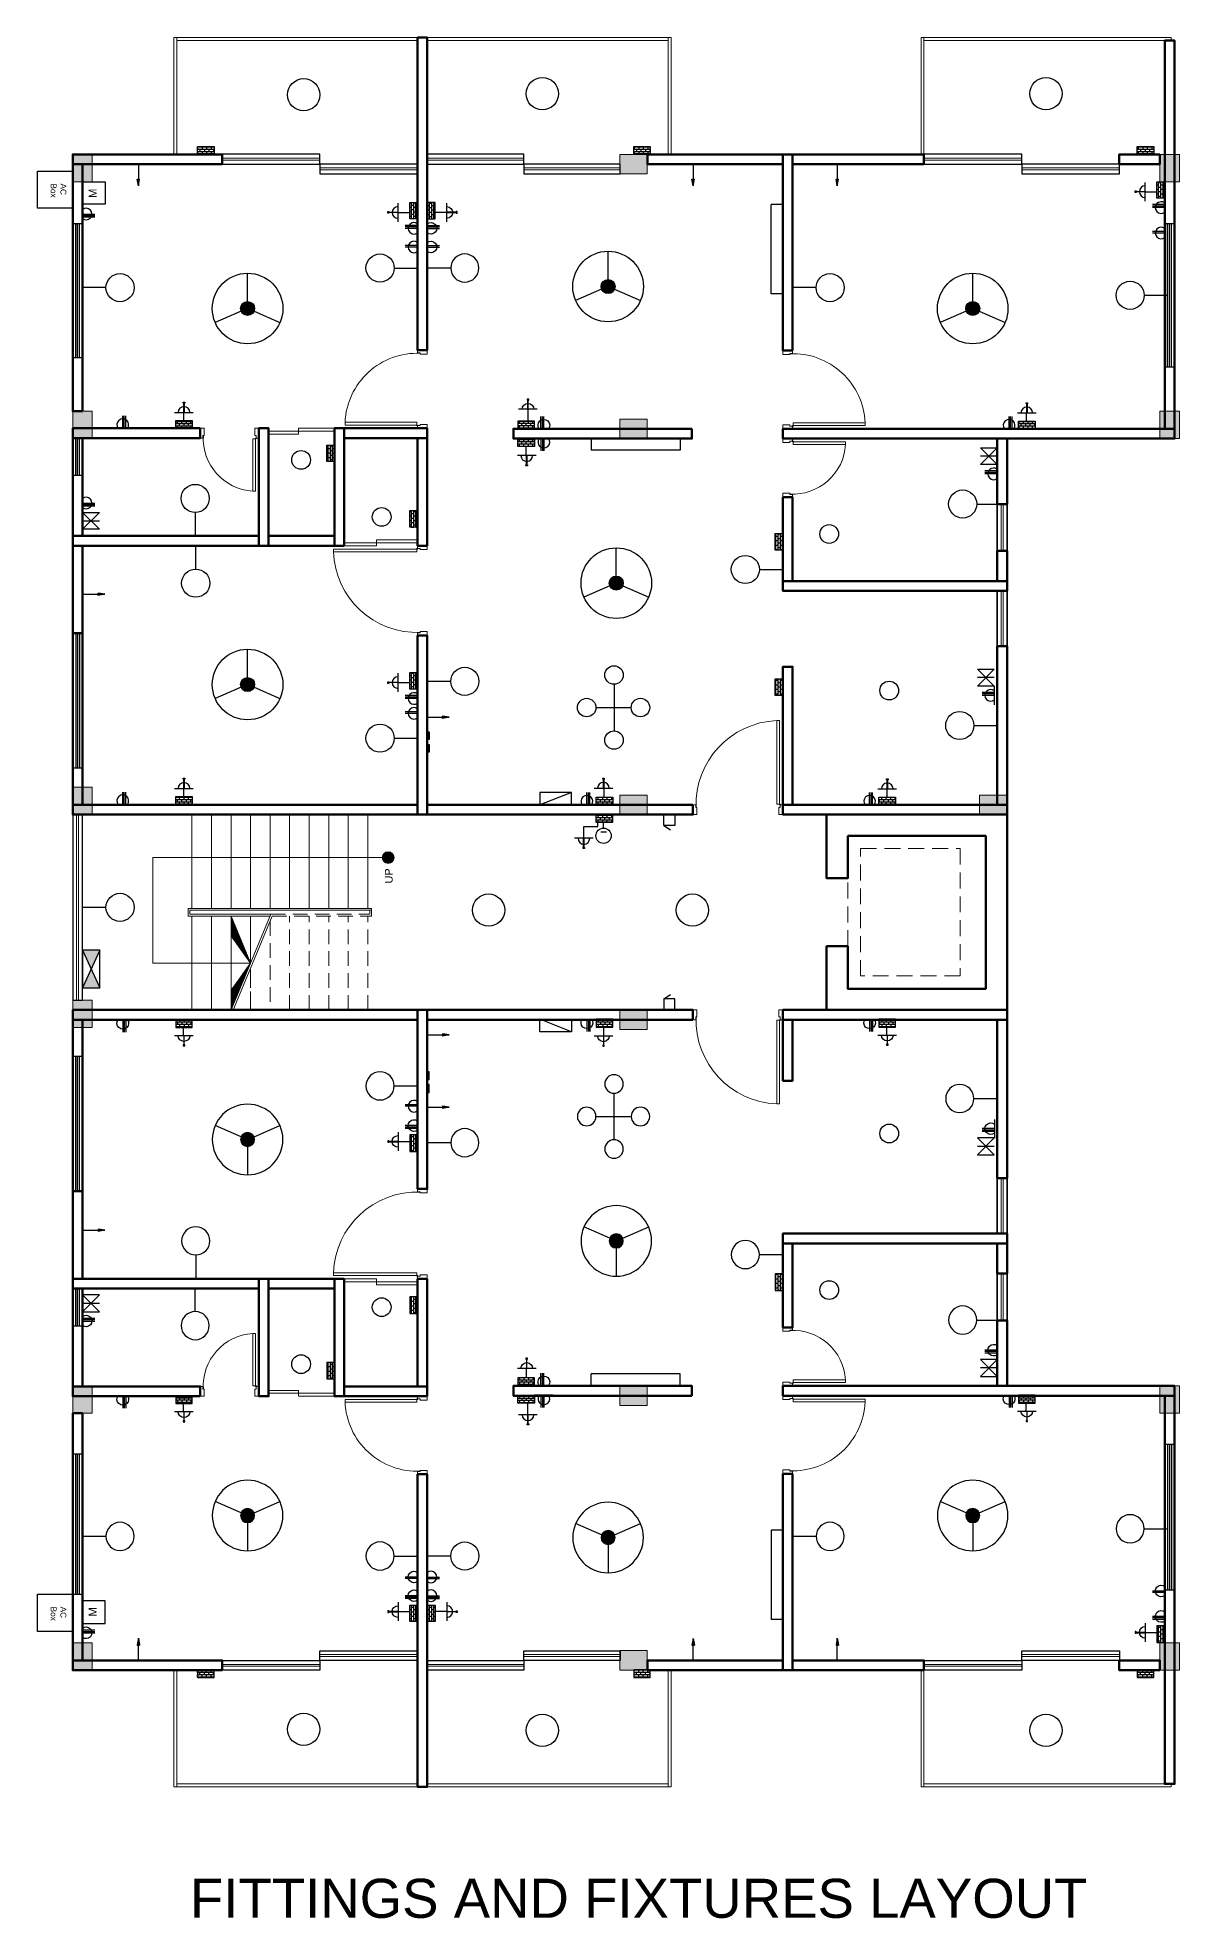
# Model space of a CAD drawing. Header units: feet. Extents: x -557 to 5700, y -423 to 603.
# Drawn here: x 168 to 753, y -417 to 546 of the extents above; entities that cross this region are included whole.
import ezdxf

# ---------------------------------------------------------------- set-up
doc = ezdxf.new("R2010")
doc.units = ezdxf.units.FT
doc.header["$LTSCALE"] = 30
doc.header["$MEASUREMENT"] = 0
doc.linetypes.add('HIDDEN', pattern=[0.375, 0.25, -0.125])
for name, color, linetype, lineweight in [('3 bed', 7, 'Continuous', 0), ('Door', 36, 'Continuous', 18), ('FINAL STRUCTURE', 250, 'Continuous', 0), ('h', 250, 'HIDDEN', 5), ('NF_16.02.2022', 7, 'Continuous', 0), ('wall', 250, 'Continuous', 100), ('window', 250, 'Continuous', 0)]:
    doc.layers.add(name, color=color, linetype=linetype, lineweight=lineweight)
doc.layers.add('FINAL SHEET', color=7, linetype='Continuous')
doc.layers.add('FUR', color=251, linetype='Continuous')
doc.styles.get("Standard").update_dxf_attribs({"font": 'arial.ttf'})

# ---------------------------------------------------------------- blocks, each defined once
blk = doc.blocks.new('box')
for p, q in [((975.07, 300.5), (975.07, 312.49)), ((975.25, 312.49), (987.77, 312.49)), ((987.77, 312.49), (987.77, 300.5)), ((987.77, 300.5), (975.07, 300.5))]:
    blk.add_line(p, q)
at = {"insert": (979.33, 310.29), "char_height": 2, "attachment_point": 1}
blk.add_mtext_dynamic_manual_height_columns('AC \\PBox', width=54.9108, gutter_width=10, heights=[0], dxfattribs=at)
blk = doc.blocks.new('*U60')
blk.add_lwpolyline([(12498666, -555594), (12499374, -555594), (12499374, -555719), (12498666, -555719)], close=True)
at = {"lineweight": 30}
blk.add_lwpolyline([(12498666, -555594), (12498666, -555719), (12499374, -555719), (12499374, -555594)], close=True, dxfattribs=at)
at = {"layer": 'window'}
blk.add_lwpolyline([(12498666, -555644), (12498666, -555669), (12499374, -555669), (12499374, -555644)], close=True, dxfattribs=at)
blk = doc.blocks.new('*U61')
blk.add_lwpolyline([(12498003, -555594), (12498603, -555594), (12498603, -555719), (12498003, -555719)], close=True)
at = {"lineweight": 30}
blk.add_lwpolyline([(12498003, -555594), (12498003, -555719), (12498603, -555719), (12498603, -555594)], close=True, dxfattribs=at)
at = {"layer": 'window'}
blk.add_lwpolyline([(12498003, -555644), (12498003, -555669), (12498603, -555669), (12498603, -555644)], close=True, dxfattribs=at)
blk = doc.blocks.new('*U55')
for points in [[(-750, -56.5), (-744, -56.5), (-744, -62.5), (-715, -62.5), (-715, -27.5), (-700, -27.5), (-700, 62.5), (-744, 62.5), (-744, 56.5), (-750, 56.5), (-750, 62.5), (-750, -62.5)], [(0, -56.5), (-6, -56.5), (-6, -62.5), (-35, -62.5), (-35, -27.5), (-50, -27.5), (-50, 62.5), (-6, 62.5), (-6, 56.5), (0, 56.5), (0, 62.5), (0, -62.5)], [(-707.5, -740), (-707.5, -70), (-672.5, -70), (-672.5, -740)]]:
    blk.add_lwpolyline(points, close=True)
blk.add_lwpolyline([(-707.5, -70), (-712.5, -67.5), (-715, -62.5)])
blk.add_circle((-712.5, -67.5), 5)
blk.add_arc((-712.5, -67.5), 673.7, 273.40392, 3.40392)
blk = doc.blocks.new('*U58')
blk.add_lwpolyline([(12498290, -555594), (12499540, -555594), (12499540, -555719), (12498290, -555719)], close=True)
at = {"lineweight": 30}
blk.add_lwpolyline([(12498290, -555594), (12498290, -555719), (12499540, -555719), (12499540, -555594)], close=True, dxfattribs=at)
at = {"layer": 'window'}
blk.add_lwpolyline([(12498290, -555644), (12498290, -555669), (12499540, -555669), (12499540, -555644)], close=True, dxfattribs=at)
blk = doc.blocks.new('*U53')
for points in [[(-1000, -56.5), (-994, -56.5), (-994, -62.5), (-965, -62.5), (-965, -27.5), (-950, -27.5), (-950, 62.5), (-994, 62.5), (-994, 56.5), (-1000, 56.5), (-1000, 62.5), (-1000, -62.5)], [(0, -56.5), (-6, -56.5), (-6, -62.5), (-35, -62.5), (-35, -27.5), (-50, -27.5), (-50, 62.5), (-6, 62.5), (-6, 56.5), (0, 56.5), (0, 62.5), (0, -62.5)], [(-42.5, -990), (-42.5, -70), (-77.5, -70), (-77.5, -990)]]:
    blk.add_lwpolyline(points, close=True)
blk.add_lwpolyline([(-42.5, -70), (-37.5, -67.5), (-35, -62.5)])
blk.add_circle((-37.5, -67.5), 5)
blk.add_arc((-37.5, -67.5), 923.4, 177.51719, 267.51719)
blk = doc.blocks.new('*U49')
for points in [[(-42.5, 990), (-42.5, 70), (-77.5, 70), (-77.5, 990)], [(-1000, 56.5), (-994, 56.5), (-994, 62.5), (-965, 62.5), (-965, 27.5), (-950, 27.5), (-950, -62.5), (-994, -62.5), (-994, -56.5), (-1000, -56.5), (-1000, -62.5), (-1000, 62.5)], [(0, 56.5), (-6, 56.5), (-6, 62.5), (-35, 62.5), (-35, 27.5), (-50, 27.5), (-50, -62.5), (-6, -62.5), (-6, -56.5), (0, -56.5), (0, -62.5), (0, 62.5)]]:
    blk.add_lwpolyline(points, close=True)
blk.add_lwpolyline([(-42.5, 70), (-37.5, 67.5), (-35, 62.5)])
blk.add_circle((-37.5, 67.5), 5)
blk.add_arc((-37.5, 67.5), 923.4, 92.48281, 182.48281)
blk = doc.blocks.new('*U54')
for points in [[(-1107.5, 1140), (-1107.5, 70), (-1072.5, 70), (-1072.5, 1140)], [(-1150, 56.5), (-1144, 56.5), (-1144, 62.5), (-1115, 62.5), (-1115, 27.5), (-1100, 27.5), (-1100, -62.5), (-1144, -62.5), (-1144, -56.5), (-1150, -56.5), (-1150, -62.5), (-1150, 62.5)], [(0, 56.5), (-6, 56.5), (-6, 62.5), (-35, 62.5), (-35, 27.5), (-50, 27.5), (-50, -62.5), (-6, -62.5), (-6, -56.5), (0, -56.5), (0, -62.5), (0, 62.5)]]:
    blk.add_lwpolyline(points, close=True)
blk.add_lwpolyline([(-1107.5, 70), (-1112.5, 67.5), (-1115, 62.5)])
blk.add_circle((-1112.5, 67.5), 5)
blk.add_arc((-1112.5, 67.5), 1073.2, 357.86408, 87.86408)
blk = doc.blocks.new('*U59')
blk.add_lwpolyline([(12498307, -555594), (12499540, -555594), (12499540, -555719), (12498307, -555719)], close=True)
at = {"lineweight": 30}
blk.add_lwpolyline([(12498307, -555594), (12498307, -555719), (12499540, -555719), (12499540, -555594)], close=True, dxfattribs=at)
at = {"layer": 'window'}
blk.add_lwpolyline([(12498307, -555644), (12498307, -555669), (12499540, -555669), (12499540, -555644)], close=True, dxfattribs=at)
blk = doc.blocks.new('*X42')
at = {"color": 0}
for p, q in [((734.8, 161.93), (736.61, 163.73)), ((735.42, 162.37), (736.91, 163.86)), ((736.04, 162.81), (737.21, 163.99)), ((736.65, 163.25), (737.52, 164.11)), ((737.27, 163.69), (737.82, 164.24)), ((737.89, 164.14), (738.12, 164.37)), ((714.43, 154.46), (714.49, 154.52)), ((714.6, 154.46), (714.79, 154.64)), ((714.78, 154.46), (715.09, 154.77)), ((714.96, 154.46), (715.39, 154.9)), ((715.13, 154.46), (715.7, 155.02)), ((715.31, 154.46), (716, 155.15)), ((715.49, 154.46), (716.3, 155.27)), ((715.66, 154.46), (716.61, 155.4)), ((715.84, 154.46), (716.91, 155.53)), ((716.02, 154.46), (717.21, 155.65)), ((716.19, 154.46), (717.52, 155.78)), ((716.37, 154.46), (717.82, 155.91)), ((716.55, 154.46), (718.12, 156.03)), ((716.72, 154.46), (718.42, 156.16)), ((716.9, 154.46), (718.73, 156.28)), ((717.08, 154.46), (719.03, 156.41)), ((717.25, 154.46), (719.33, 156.54)), ((717.43, 154.46), (719.64, 156.66)), ((717.61, 154.46), (719.94, 156.79)), ((717.79, 154.46), (720.24, 156.92)), ((717.96, 154.46), (720.55, 157.04)), ((718.14, 154.46), (720.85, 157.17)), ((718.32, 154.46), (721.15, 157.29)), ((718.49, 154.46), (721.46, 157.42)), ((718.67, 154.46), (721.76, 157.55)), ((718.85, 154.46), (722.06, 157.67)), ((719.02, 154.46), (722.36, 157.8)), ((719.2, 154.46), (722.67, 157.93)), ((719.38, 154.46), (722.97, 158.05)), ((719.55, 154.46), (723.27, 158.18)), ((719.73, 154.46), (723.58, 158.3)), ((719.91, 154.46), (723.88, 158.43)), ((720.08, 154.46), (724.18, 158.56)), ((720.26, 154.46), (724.49, 158.68)), ((720.44, 154.46), (724.79, 158.81)), ((720.61, 154.46), (725.09, 158.94)), ((720.79, 154.46), (725.39, 159.06)), ((720.97, 154.46), (725.7, 159.19)), ((721.14, 154.46), (726, 159.31)), ((721.32, 154.46), (726.3, 159.44)), ((721.5, 154.46), (726.61, 159.57)), ((721.67, 154.46), (726.91, 159.69)), ((721.85, 154.46), (727.21, 159.82)), ((722.03, 154.46), (727.52, 159.95)), ((722.2, 154.46), (727.82, 160.07)), ((722.38, 154.46), (728.12, 160.2)), ((722.56, 154.46), (728.43, 160.33)), ((722.73, 154.46), (728.73, 160.45)), ((722.91, 154.46), (729.03, 160.58)), ((723.09, 154.46), (729.33, 160.7)), ((723.27, 154.46), (729.64, 160.83)), ((723.44, 154.46), (729.94, 160.96)), ((723.62, 154.46), (730.24, 161.08)), ((723.8, 154.46), (730.55, 161.21)), ((723.97, 154.46), (730.85, 161.34)), ((724.15, 154.46), (731.15, 161.46)), ((724.33, 154.46), (731.46, 161.59)), ((724.9, 154.85), (731.76, 161.71)), ((725.52, 155.3), (732.06, 161.84)), ((726.14, 155.74), (732.36, 161.97)), ((726.76, 156.18), (732.67, 162.09)), ((727.37, 156.62), (732.97, 162.22)), ((727.99, 157.06), (733.27, 162.35)), ((728.61, 157.51), (733.58, 162.47)), ((729.23, 157.95), (733.88, 162.6)), ((729.85, 158.39), (734.18, 162.72)), ((730.47, 158.83), (734.49, 162.85)), ((731.09, 159.27), (734.79, 162.98)), ((731.71, 159.72), (735.09, 163.1)), ((732.32, 160.16), (735.4, 163.23)), ((732.94, 160.6), (735.7, 163.36)), ((733.56, 161.04), (736, 163.48)), ((734.18, 161.48), (736.3, 163.61))]:
    blk.add_line(p, q, dxfattribs=at)
blk = doc.blocks.new('STAIR')
at = {"layer": 'NF_16.02.2022'}
for p, q in [((0, 0), (48, 0)), ((49, 2), (49, -91)), ((0, -10), (48, -10)), ((0, -20), (48, -20)), ((0, -30), (48, -30)), ((0, -40), (48, -40)), ((0, -50), (48, -50)), ((51, -91), (51, -49.58)), ((100, -70), (51, -49.58)), ((100.38, -69.08), (52, -48.92)), ((0, -60), (48, -60)), ((0, -60), (48, -60)), ((76, -60), (52, -60)), ((76, -60), (52, -60)), ((52, -70), (76, -60)), ((76, -60), (62, -70)), ((76, -60), (90, -70)), ((0, -70), (48, -70)), ((0, -70), (48, -70)), ((52, -70), (98, -70)), ((100, -70), (52, -70)), ((0, -80), (48, -80)), ((0, -80), (48, -80)), ((100, -80), (52, -80)), ((0, -90), (48, -90)), ((49, -91), (51, -91)), ((100, -90), (52, -90))]:
    blk.add_line(p, q, dxfattribs=at)
at = {"layer": 'NF_16.02.2022', "linetype": 'HIDDEN'}
for p, q in [((51, 1), (49, 1)), ((51, -49.58), (51, 1)), ((100, 0), (52, 0)), ((100, -10), (52, -10)), ((100, -20), (52, -20)), ((100, -30), (52, -30)), ((100, -40), (52, -40)), ((54.6, -50), (100, -50)), ((100, -60), (78.6, -60)), ((98, -60), (78.6, -60))]:
    blk.add_line(p, q, dxfattribs=at)
at = {"layer": 'NF_16.02.2022'}
for points in [[(76, -60), (76, -110), (22, -110), (22, 10.45)], [(49, 2), (48, 2), (48, -92), (52, -92)], [(52, -92), (52, -50)]]:
    blk.add_lwpolyline(points, dxfattribs=at)
at = {"layer": 'NF_16.02.2022', "linetype": 'HIDDEN'}
blk.add_lwpolyline([(52, -48.92), (52, 2), (49, 2)], dxfattribs=at)
at = {"layer": 'NF_16.02.2022'}
blk.add_blockref('*X42', (-662.34, -224.46), dxfattribs=at)
at = {"layer": 'NF_16.02.2022', "xscale": -1}
blk.add_blockref('*X42', (814.34, -224.46), dxfattribs=at)
blk = doc.blocks.new('*U56')
blk.add_lwpolyline([(12498103, -555594), (12500478, -555594), (12500478, -555719), (12498103, -555719)], close=True)
at = {"lineweight": 30}
blk.add_lwpolyline([(12498103, -555594), (12498103, -555719), (12500478, -555719), (12500478, -555594)], close=True, dxfattribs=at)
at = {"layer": 'window'}
blk.add_lwpolyline([(12498103, -555644), (12498103, -555669), (12500478, -555669), (12500478, -555644)], close=True, dxfattribs=at)
blk = doc.blocks.new('FINAL STRUCTURE')
at = {"layer": 'FINAL STRUCTURE'}
blk.add_hatch(color=256, dxfattribs=at).paths.add_polyline_path([(16171863, 1282315), (16171863, 1281965), (16172113, 1281965), (16172113, 1282315)])
blk.add_lwpolyline([(16171863, 1282315), (16171863, 1281965), (16172113, 1281965), (16172113, 1282315)], close=True, dxfattribs=at)
blk = doc.blocks.new('lift-8p')
at = {"layer": 'h'}
blk.add_line((75, 16), (75, -16), dxfattribs=at)
blk.add_lwpolyline([(69, 30), (69, -30), (22, -30), (22, 30)], close=True, dxfattribs=at)
at = {"layer": 'wall', "lineweight": 50}
blk.add_lwpolyline([(75, -36), (10, -36), (10, 36), (75, 36), (75, 16), (85, 16), (85, 46), (0, 46), (0, -46), (85, -46), (85, -16), (75, -16)], close=True, dxfattribs=at)
blk = doc.blocks.new('erff')
at = {"layer": 'wall', "xscale": 25.35278301872314, "yscale": 25.35278301872314, "zscale": 25.35278301872314, "rotation": 90}
blk.add_blockref('lift-8p', (15643917, 1480724), dxfattribs=at)
blk = doc.blocks.new('fgrn')
blk.add_line((999.94, 781.66), (989.94, 781.66))
blk.add_circle((1005.94, 781.66), 6)
blk = doc.blocks.new('rgfnh')
blk.add_line((1024.12, 801.53), (1034.12, 801.53))
blk.add_circle((1018.12, 801.53), 6)
blk = doc.blocks.new('DG')
h = blk.add_hatch()
h.set_pattern_fill('AR-B816', color=256, scale=0.1)
h.paths.add_polyline_path([(1083.96, 779.32), (1078.08, 779.32), (1078.08, 776.55), (1083.96, 776.55)])
blk.add_lwpolyline([(1083.96, 776.55), (1078.08, 776.55), (1078.08, 779.32), (1083.96, 779.32)], close=True)
blk = doc.blocks.new('rf h')
for p, q in [((943, 753.3), (943, 775.7)), ((937.8, 745.5), (917.2, 736.6)), ((948.1, 745.5), (968.7, 736.6))]:
    blk.add_line(p, q)
for radius in [28, 5.58]:
    blk.add_circle((943, 747.7), radius)
blk = doc.blocks.new('FMY')
at = {"true_color": 0x000000}
h = blk.add_hatch(color=18, dxfattribs=at)
h.dxf.hatch_style = 1
h.paths.add_polyline_path([(951.63, 761.72, 1), (944.48, 761.72, 1)])
at = {"xscale": 0.6400000000000001, "yscale": 0.6400000000000001, "zscale": 0.6400000000000001}
blk.add_blockref('rf h', (344.57, 283.2), dxfattribs=at)
blk = doc.blocks.new('FUK')
blk.add_lwpolyline([(1083.96, 783.55), (1090.96, 783.55), (1090.96, 776.55), (1083.96, 776.55)], close=True)
at = {"color": 1, "insert": (1085.93, 781.62), "char_height": 2.48, "attachment_point": 1}
blk.add_mtext_dynamic_manual_height_columns('M', width=66.1939, gutter_width=12.38, heights=[0], dxfattribs=at)
blk = doc.blocks.new('FJMU')
for p, q in [((1035.05, 794.69), (1035.05, 798.9)), ((1035.55, 794.69), (1035.55, 798.9)), ((1036.05, 794.69), (1036.05, 798.9)), ((1031.87, 794.69), (1038.24, 794.69))]:
    blk.add_line(p, q)
blk.add_arc((1035.05, 795.91), 1.99, 322.01631, 217.98369)
blk = doc.blocks.new('fyj')
h = blk.add_hatch(color=256)
h.dxf.hatch_style = 1
h.paths.add_polyline_path([(1061.53, 794.77), (1060.86, 794.77), (1060.86, 794.35), (1061.53, 794.35)])
for p, q in [((1060.86, 794.77), (1061.53, 794.77)), ((1060.86, 794.35), (1060.86, 794.77)), ((1061.53, 794.35), (1060.86, 794.35)), ((1061.17, 790.43), (1061.17, 794.35)), ((1061.31, 794.35), (1061.31, 790.43)), ((1061.53, 794.77), (1061.53, 794.35)), ((1057.19, 790.43), (1065.15, 790.43))]:
    blk.add_line(p, q)
blk.add_arc((1061.17, 790.43), 2.49, 0, 180)
blk = doc.blocks.new('TYNMTYM')
h = blk.add_hatch(color=256)
h.dxf.hatch_style = 1
h.paths.add_polyline_path([(1092.8, 787.2), (1092.8, 786.4), (1097, 786.4)])
h.paths.add_polyline_path([(1097, 786.4), (1092.8, 786.4), (1092.8, 785.7)])
for p, q in [((1083.3, 786.4), (1097, 786.4)), ((1097, 786.4), (1092.8, 787.2)), ((1092.8, 785.7), (1092.8, 787.2)), ((1097, 786.4), (1092.8, 785.7))]:
    blk.add_line(p, q)
blk = doc.blocks.new('efdb')
blk.add_line((1057.7, 765.2), (1066.7, 765.2))
for points in [[(1057.7, 769.7), (1066.7, 769.7), (1057.7, 760.7)], [(1057.7, 769.7), (1066.7, 760.7), (1057.7, 760.7)]]:
    blk.add_lwpolyline(points)
blk = doc.blocks.new('DG B')
for p, q in [((-1119.3, 403.45), (-1119.3, 407.66)), ((-1118.8, 403.45), (-1118.8, 407.66)), ((-1122.48, 403.45), (-1116.11, 403.45))]:
    blk.add_line(p, q)
blk.add_arc((-1119.3, 404.68), 1.99, 322.01631, 217.98369)
blk = doc.blocks.new('EFB')
for p, q in [((1020.595, 748.841), (1020.595, 746.416)), ((1019.653, 747.628), (1021.491, 747.628))]:
    blk.add_line(p, q)
for centre in [(1020.595, 749.322), (1019.172, 747.628), (1021.972, 747.628), (1020.595, 745.935)]:
    blk.add_circle(centre, 0.481)
blk = doc.blocks.new('RTB')
h = blk.add_hatch(color=1)
h.dxf.hatch_style = 1
h.paths.add_polyline_path([(1080.28, 779.6), (1080.89, 779.6), (1080.89, 782.37), (1080.28, 782.37)])
blk.add_lwpolyline([(1080.28, 782.37), (1080.89, 782.37), (1080.89, 779.6), (1080.28, 779.6)], close=True)
blk = doc.blocks.new('FG N')
at = {"true_color": 0x6e28b8}
h = blk.add_hatch(color=192, dxfattribs=at)
h.dxf.hatch_style = 1
h.paths.add_polyline_path([(1079.59, 782.34), (1078.98, 782.34), (1078.98, 779.56), (1079.59, 779.56)])
blk.add_lwpolyline([(1078.98, 782.34), (1079.59, 782.34), (1079.59, 779.56), (1078.98, 779.56)], close=True)
blk = doc.blocks.new('rgdv')
for p, q in [((1062.13, 805.78), (1100.13, 805.78)), ((1062.13, 800.78), (1062.13, 805.78)), ((1100.13, 800.78), (1100.13, 805.78)), ((1057.13, 800.78), (1105.13, 800.78))]:
    blk.add_line(p, q)
blk = doc.blocks.new('eb')
blk.add_line((1033.2, 780.6), (1037.6, 783.4))
blk.add_lwpolyline([(1033.2, 773.6), (1040.2, 773.6), (1040.2, 780.6), (1033.2, 780.6)], close=True)
blk = doc.blocks.new('YDTR7IK')
blk.add_line((1054.5, 748.6), (1058.1, 748.6))
blk.add_circle((1056.3, 750.8), 4.8)
blk = doc.blocks.new('RYFMH')
blk.add_line((1066.52, 785.83), (1077.75, 790.26))
blk.add_lwpolyline([(1077.75, 790.26), (1066.52, 790.26), (1066.52, 785.83), (1077.75, 785.83)], close=True)
blk = doc.blocks.new('EGBDTG')
h = blk.add_hatch(color=256)
h.dxf.hatch_style = 1
h.paths.add_polyline_path([(1115.31, 784.01), (1108.57, 780.93), (1115.31, 777.84)])
h.paths.add_polyline_path([(1101.83, 777.84), (1108.57, 780.93), (1101.83, 784.01)])
for p, q in [((1101.83, 777.84), (1115.31, 784.01)), ((1101.83, 784.01), (1115.31, 777.84))]:
    blk.add_line(p, q)
blk.add_lwpolyline([(1115.31, 784.01), (1101.83, 784.01), (1101.83, 777.84), (1115.31, 777.84)], close=True)

msp = doc.modelspace()

# ---------------------------------------------------------------- hatches: boundary and pattern name
at = {"layer": 'NF_16.02.2022', "true_color": 0x000000}
h = msp.add_hatch(color=18, dxfattribs=at)
edge = h.paths.add_edge_path()
edge.add_arc((347.51217, 125.76538), 3, 0, 360)

# ---------------------------------------------------------------- linework, layer by layer
for p, q in [((735.06889, 466.64155, -64.13599), (741.06376, 466.64155, -64.13599)), ((352.56889, 456.00807, -64.13599), (358.56376, 456.00807, -64.13599)), ((377.5526, 456.00807, -64.13599), (371.55773, 456.00807, -64.13599)), ((242.738, 353.65152, -64.13599), (242.738, 349.50237, -64.13599)), ((419.09965, 355.25723, -64.13599), (419.09965, 349.26237, -64.13599)), ((674.19829, 353.41152, -64.13599), (674.19829, 349.26237, -64.13599)), ((187.56075, 321.52522, -64.13599), (187.56075, 340.50538, -64.13599)), ((188.56075, 321.52522, -64.13599), (188.56075, 340.50538, -64.13599)), ((189.56075, 321.52522, -64.13599), (189.56075, 340.50538, -64.13599)), ((418.21069, 331.56108, -64.13599), (418.21069, 336.26839, -64.13599)), ((186.06075, 321.52522, -64.13599), (191.06075, 321.52522, -64.13599)), ((187.56075, 240.60538, -64.13599), (187.56075, 171.52538, -64.13599)), ((188.56075, 240.60538, -64.13599), (188.56075, 171.52538, -64.13599)), ((189.56075, 240.60538, -64.13599), (189.56075, 171.52538, -64.13599)), ((352.56889, 215.32759, -64.13599), (358.56376, 215.32759, -64.13599)), ((191.06075, 171.52538, -64.13599), (186.06075, 171.52538, -64.13599)), ((242.738, 161.15152, -64.13599), (242.738, 157.00237, -64.13599)), ((457.97701, 161.27454, -64.13599), (457.97701, 156.76237, -64.13599)), ((602.76576, 160.91152, -64.13599), (602.76576, 156.76237, -64.13599)), ((447.72755, 135.61269), (447.72755, 141.60756)), ((447.72755, 141.60756), (454.84281, 141.60756)), ((454.84281, 141.60756), (454.84281, 143.76839, -64.13599)), ((457.80712, 140.83613, -64.13599), (457.80712, 143.76839, -64.13599)), ((242.738, 34.61924, -64.13599), (242.738, 38.76839, -64.13599)), ((457.97701, 34.49621, -64.13599), (457.97701, 39.00839, -64.13599)), ((602.76576, 34.85924, -64.13599), (602.76576, 39.00839, -64.13599)), ((191.06075, 24.00538, -64.13599), (186.06075, 24.00538, -64.13599)), ((187.56075, -45.07462, -64.13599), (187.56075, 24.00538, -64.13599)), ((188.56075, -45.07462, -64.13599), (188.56075, 24.00538, -64.13599)), ((189.56075, -45.07462, -64.13599), (189.56075, 24.00538, -64.13599)), ((352.56889, -19.55684, -64.13599), (358.56376, -19.55684, -64.13599)), ((187.56075, -113.87478, -64.13599), (187.56075, -94.89462, -64.13599)), ((188.56075, -113.87478, -64.13599), (188.56075, -94.89462, -64.13599)), ((189.56075, -113.87478, -64.13599), (189.56075, -94.89462, -64.13599)), ((186.06075, -113.87478, -64.13599), (191.06075, -113.87478, -64.13599)), ((418.21069, -135.79033, -64.13599), (418.21069, -140.49763, -64.13599)), ((242.738, -157.88076, -64.13599), (242.738, -153.73161, -64.13599)), ((419.09965, -159.48647, -64.13599), (419.09965, -153.49161, -64.13599)), ((674.19829, -157.64076, -64.13599), (674.19829, -153.49161, -64.13599)), ((352.56889, -260.23731, -64.13599), (358.56376, -260.23731, -64.13599)), ((377.5526, -260.23731, -64.13599), (371.55773, -260.23731, -64.13599)), ((735.06889, -270.87079, -64.13599), (741.06376, -270.87079, -64.13599))]:
    msp.add_line(p, q)
for centre, radius in [((304.27625, 516.26455), 8.25662), ((426.45853, 516.81335), 8.25662), ((684.25886, 516.81335), 8.25662), ((302.93296, 329.34218), 4.8), ((344.19715, 300.16125), 4.8), ((573.29803, 291.40699), 4.8), ((604.0211, 211.262), 4.8), ((398.94468, 98.85839), 8.25662), ((398.94468, 98.85839), 8.25662), ((503.27068, 98.85839), 8.25662), ((604.0211, -15.49124), 4.8), ((573.29803, -95.63623), 4.8), ((344.19715, -104.3905), 4.8), ((302.93296, -133.57143), 4.8), ((304.27625, -320.49379), 8.25662), ((426.45853, -321.04259), 8.25662), ((684.25886, -321.04259), 8.25662)]:
    msp.add_circle(centre, radius)
at = {"layer": 'FINAL SHEET'}
for p, q in [((186.06075, 450.44037, -64.13599), (191.06075, 450.44037, -64.13599)), ((187.56075, 381.80037, -64.13599), (187.56075, 450.44037, -64.13599)), ((188.56075, 381.80037, -64.13599), (188.56075, 450.44037, -64.13599)), ((189.56075, 381.80037, -64.13599), (189.56075, 450.44037, -64.13599)), ((745.06075, 450.28037, -64.13599), (750.06075, 450.28037, -64.13599)), ((746.56075, 376.94037, -64.13599), (746.56075, 450.28037, -64.13599)), ((747.56075, 376.94037, -64.13599), (747.56075, 450.28037, -64.13599)), ((748.56075, 376.94037, -64.13599), (748.56075, 450.28037, -64.13599)), ((186.06075, 381.80037, -64.13599), (191.06075, 381.80037, -64.13599)), ((745.06075, 376.94037, -64.13599), (750.06075, 376.94037, -64.13599)), ((664.33306, 147.76538, -64.13599), (664.33306, 42.76538, -64.13599)), ((186.06075, -179.45963, -64.13599), (191.06075, -179.45963, -64.13599)), ((187.56075, -251.33963, -64.13599), (187.56075, -179.45963, -64.13599)), ((188.56075, -251.33963, -64.13599), (188.56075, -179.45963, -64.13599)), ((189.56075, -251.33963, -64.13599), (189.56075, -179.45963, -64.13599)), ((745.06075, -174.49963, -64.13599), (750.06075, -174.49963, -64.13599)), ((746.56075, -174.49963, -64.13599), (746.56075, -249.11462, -64.13599)), ((747.56075, -174.49963, -64.13599), (747.56075, -249.11462, -64.13599)), ((748.56075, -174.49963, -64.13599), (748.56075, -249.11462, -64.13599)), ((745.06075, -249.11462, -64.13599), (750.06075, -249.11462, -64.13599)), ((186.06075, -251.33963, -64.13599), (191.06075, -251.33963, -64.13599))]:
    msp.add_line(p, q, dxfattribs=at)
at = {"layer": 'NF_16.02.2022'}
msp.add_circle((347.51217, 125.76538, -64.13599), 3, dxfattribs=at)
at = {"layer": 'wall', "elevation": -64.13599}
for points in [[(367.56075, 385.50538), (362.56075, 385.50538), (362.56075, 545.52538), (367.56075, 545.52538)], [(750.06075, 345.26538), (745.06075, 345.26538), (745.06075, 544.02538), (750.06075, 544.02538)], [(262.56075, 485.76538), (262.56075, 480.76538), (186.06075, 480.76538), (186.06075, 485.76538)], [(480.20283, 485.76538), (480.20283, 480.76538), (549.56075, 480.76538), (549.56075, 485.76538)], [(554.56075, 385.26538), (549.56075, 385.26538), (549.56075, 485.76538), (554.56075, 485.76538)], [(621.81075, 485.76538), (621.81075, 480.76538), (554.56075, 480.76538), (554.56075, 485.76538)], [(742.56075, 485.76538), (742.56075, 480.76538), (721.81075, 480.76538), (721.81075, 485.76538)], [(191.06075, 354.26538), (186.06075, 354.26538), (186.06075, 480.76538), (191.06075, 480.76538)], [(251.31075, 345.50538), (251.31075, 340.50538), (186.06075, 340.50538), (186.06075, 345.50538)], [(191.06075, 290.42538), (186.06075, 290.42538), (186.06075, 340.50538), (191.06075, 340.50538)], [(286.31075, 285.42538), (281.31075, 285.42538), (281.31075, 345.50538), (286.31075, 345.50538)], [(325.03075, 285.42538), (320.03075, 285.42538), (320.03075, 345.50538), (325.03075, 345.50538)], [(367.56075, 345.50538), (367.56075, 340.50538), (325.03075, 340.50538), (325.03075, 345.50538)], [(367.56075, 285.42538), (362.56075, 285.42538), (362.56075, 340.50538), (367.56075, 340.50538)], [(503.04075, 345.26538), (503.04075, 340.26538), (411.635, 340.26538), (411.635, 345.26538)], [(750.06075, 345.26538), (750.06075, 340.26538), (549.56075, 340.26538), (549.56075, 345.26538)], [(664.33306, 306.76538), (659.33306, 306.76538), (659.33306, 340.26538), (664.33306, 340.26538)], [(554.56075, 267.26538), (549.56075, 267.26538), (549.56075, 310.26538), (554.56075, 310.26538)], [(281.31075, 290.42538), (281.31075, 285.42538), (186.06075, 285.42538), (186.06075, 290.42538)], [(320.03075, 290.42538), (320.03075, 285.42538), (286.31075, 285.42538), (286.31075, 290.42538)], [(191.06075, 240.60538), (186.06075, 240.60538), (186.06075, 285.42538), (191.06075, 285.42538)], [(664.33306, 267.26538), (659.33306, 267.26538), (659.33306, 282.76538), (664.33306, 282.76538)], [(664.33306, 267.26538), (664.33306, 262.26538), (549.56075, 262.26538), (549.56075, 267.26538)], [(191.06075, 152.76538), (186.06075, 152.76538), (186.06075, 240.60538), (191.06075, 240.60538)], [(367.56075, 147.76538), (362.56075, 147.76538), (362.56075, 239.42538), (367.56075, 239.42538)], [(664.33306, 152.76538), (659.33306, 152.76538), (659.33306, 233.96484), (664.33306, 233.96484)], [(554.56075, 152.76538), (549.56075, 152.76538), (549.56075, 223.45655), (554.56075, 223.45655)], [(362.56075, 152.76538), (362.56075, 147.76538), (186.06075, 147.76538), (186.06075, 152.76538)], [(503.56075, 152.76538), (503.56075, 147.76538), (367.56075, 147.76538), (367.56075, 152.76538)], [(664.33306, 152.76538), (664.33306, 147.76538), (549.56075, 147.76538), (549.56075, 152.76538)], [(362.56075, 42.76538), (362.56075, 47.76538), (186.06075, 47.76538), (186.06075, 42.76538)], [(191.06075, 42.76538), (186.06075, 42.76538), (186.06075, -45.07462), (191.06075, -45.07462)], [(367.56075, 47.76538), (362.56075, 47.76538), (362.56075, -43.89462), (367.56075, -43.89462)], [(503.56075, 42.76538), (503.56075, 47.76538), (367.56075, 47.76538), (367.56075, 42.76538)], [(664.33306, 42.76538), (664.33306, 47.76538), (549.56075, 47.76538), (549.56075, 42.76538)], [(554.56075, 42.76538), (549.56075, 42.76538), (549.56075, 11.52538), (554.56075, 11.52538)], [(664.33306, 42.76538), (659.33306, 42.76538), (659.33306, -38.43408), (664.33306, -38.43408)], [(191.06075, -45.07462), (186.06075, -45.07462), (186.06075, -89.89462), (191.06075, -89.89462)], [(664.33306, -71.73462), (664.33306, -66.73462), (549.56075, -66.73462), (549.56075, -71.73462)], [(554.56075, -71.73462), (549.56075, -71.73462), (549.56075, -114.73462), (554.56075, -114.73462)], [(664.33306, -71.73462), (659.33306, -71.73462), (659.33306, -87.23462), (664.33306, -87.23462)], [(281.31075, -94.89462), (281.31075, -89.89462), (186.06075, -89.89462), (186.06075, -94.89462)], [(191.06075, -94.89462), (186.06075, -94.89462), (186.06075, -144.97462), (191.06075, -144.97462)], [(286.31075, -89.89462), (281.31075, -89.89462), (281.31075, -149.97462), (286.31075, -149.97462)], [(320.03075, -94.89462), (320.03075, -89.89462), (286.31075, -89.89462), (286.31075, -94.89462)], [(325.03075, -89.89462), (320.03075, -89.89462), (320.03075, -149.97462), (325.03075, -149.97462)], [(367.56075, -89.89462), (362.56075, -89.89462), (362.56075, -144.97462), (367.56075, -144.97462)], [(664.33306, -111.23462), (659.33306, -111.23462), (659.33306, -144.73462), (664.33306, -144.73462)], [(251.31075, -149.97462), (251.31075, -144.97462), (186.06075, -144.97462), (186.06075, -149.97462)], [(367.56075, -149.97462), (367.56075, -144.97462), (325.03075, -144.97462), (325.03075, -149.97462)], [(503.04075, -149.73462), (503.04075, -144.73462), (411.635, -144.73462), (411.635, -149.73462)], [(750.06075, -149.73462), (750.06075, -144.73462), (549.56075, -144.73462), (549.56075, -149.73462)], [(750.06075, -149.73462), (745.06075, -149.73462), (745.06075, -348.49462), (750.06075, -348.49462)], [(191.06075, -158.73462), (186.06075, -158.73462), (186.06075, -285.23462), (191.06075, -285.23462)], [(367.56075, -189.97462), (362.56075, -189.97462), (362.56075, -349.99462), (367.56075, -349.99462)], [(554.56075, -189.73462), (549.56075, -189.73462), (549.56075, -290.23462), (554.56075, -290.23462)], [(262.56075, -290.23462), (262.56075, -285.23462), (186.06075, -285.23462), (186.06075, -290.23462)], [(480.20283, -290.23462), (480.20283, -285.23462), (549.56075, -285.23462), (549.56075, -290.23462)], [(621.81075, -290.23462), (621.81075, -285.23462), (554.56075, -285.23462), (554.56075, -290.23462)], [(742.56075, -290.23462), (742.56075, -285.23462), (721.81075, -285.23462), (721.81075, -290.23462)]]:
    msp.add_lwpolyline(points, close=True, dxfattribs=at)
at = {"layer": 'window', "elevation": -64.13599}
for points in [[(239.31075, 545.52538), (237.81075, 545.52538), (237.81075, 485.76538), (239.31075, 485.76538)], [(362.56075, 544.02538), (362.56075, 545.52538), (239.31075, 545.52538), (239.31075, 544.02538)], [(490.81075, 544.02538), (490.81075, 545.52538), (367.56075, 545.52538), (367.56075, 544.02538)], [(492.31075, 545.52538), (490.81075, 545.52538), (490.81075, 485.76538), (492.31075, 485.76538)], [(620.31075, 545.52538), (621.81075, 545.52538), (621.81075, 485.76538), (620.31075, 485.76538)], [(621.81075, 544.02538), (621.81075, 545.52538), (748.31075, 545.52538), (748.31075, 544.02538)], [(286.31075, 342.50538), (286.31075, 344.00538), (301.575, 344.00538), (301.575, 342.50538)], [(301.575, 344.00538), (301.575, 345.50538), (320.03075, 345.50538), (320.03075, 344.00538)], [(325.03075, 285.42538), (325.03075, 286.92538), (341.615, 286.92538), (341.615, 285.42538)], [(341.615, 286.92538), (341.615, 288.42538), (362.56075, 288.42538), (362.56075, 286.92538)], [(325.03075, -89.89462), (325.03075, -91.39462), (341.615, -91.39462), (341.615, -89.89462)], [(341.615, -91.39462), (341.615, -92.89462), (362.56075, -92.89462), (362.56075, -91.39462)], [(286.31075, -146.97462), (286.31075, -148.47462), (301.575, -148.47462), (301.575, -146.97462)], [(301.575, -148.47462), (301.575, -149.97462), (320.03075, -149.97462), (320.03075, -148.47462)], [(239.31075, -349.99462), (237.81075, -349.99462), (237.81075, -290.23462), (239.31075, -290.23462)], [(492.31075, -349.99462), (490.81075, -349.99462), (490.81075, -290.23462), (492.31075, -290.23462)], [(620.31075, -349.99462), (621.81075, -349.99462), (621.81075, -290.23462), (620.31075, -290.23462)], [(362.56075, -348.49462), (362.56075, -349.99462), (239.31075, -349.99462), (239.31075, -348.49462)], [(490.81075, -348.49462), (490.81075, -349.99462), (367.56075, -349.99462), (367.56075, -348.49462)], [(621.81075, -348.49462), (621.81075, -349.99462), (748.31075, -349.99462), (748.31075, -348.49462)]]:
    msp.add_lwpolyline(points, close=True, dxfattribs=at)

# ---------------------------------------------------------------- block references
for name, p, xscale, yscale, zscale, rotation in [('DG', (1810.81465, 1607.99317, -64.13599), 1.44, 1.44, 1.44, 180), ('DG', (2034.10108, 1607.99317, -64.13599), 1.44, 1.44, 1.44, 180), ('DG', (2291.90141, 1607.99317, -64.13599), 1.44, 1.44, 1.44, 180), ('box', (-282.68101, 1939.82535, -64.13599), 1.5, 1.5, 1.5, 270), ('TYNMTYM', (-421.31283, 1363.66414, -64.13599), 0.8150334265915797, 0.8150334265915797, 0.8150334265915797, 270), ('TYNMTYM', (-137.32438, 1363.66414, -64.13599), 0.8150334265915797, 0.8150334265915797, 0.8150334265915797, 270), ('TYNMTYM', (-63.52753, 1363.66414, -64.13599), 0.8150334265915797, 0.8150334265915797, 0.8150334265915797, 270), ('FUK', (1487.90623, -1333.86836, -64.13599), 1.65509139619141, 1.65509139619141, 1.65509139619141, 90), ('rgdv', (1510.49796, -860.14508, -64.13599), 1.2, 1.2, 1.2, 90), ('fyj', (1683.5871, -806.76245, -64.13599), 1.2, 1.2, 1.2, 90), ('FJMU', (1937.09316, -1094.06705, -64.13599), 1.5, 1.5, 1.5, 90), ('DG', (1863.29155, -1089.13287, -64.13599), 1.44, 1.44, 1.44, 90), ('FJMU', (-1000.97167, 2007.80305, -64.13599), 1.5, 1.5, 1.5, 270), ('fyj', (1301.0871, -817.39593, -64.13599), 1.2, 1.2, 1.2, 90), ('FJMU', (1554.59316, -1104.70053, -64.13599), 1.5, 1.5, 1.5, 90), ('DG', (1480.79155, -1099.76635, -64.13599), 1.44, 1.44, 1.44, 90), ('DG', (-750.67006, -1099.76635, -64.13599), -1.44, 1.44, 1.44, 270), ('FJMU', (-824.47167, -1104.70053, -64.13599), -1.5, 1.5, 1.5, 270), ('fyj', (-570.96561, -817.39593, -64.13599), -1.2, 1.2, 1.2, 270), ('DG B', (967.74151, 2117.26148, -64.13599), 1.500000000017479, 1.500000000017479, 1.500000000017479, 90), ('DG B', (-237.62002, 2117.26148, -64.13599), -1.500000000017479, 1.500000000017479, 1.500000000017479, 270), ('DG B', (1350.24151, 2124.44313, -64.13599), 1.500000000017479, 1.500000000017479, 1.500000000017479, 90), ('FJMU', (1979.80825, 1532.29779, -64.13599), 1.5, 1.5, 1.5, 180), ('rgdv', (1771.59276, 1301.20259, -64.13599), 1.2, 1.2, 1.2, 180), ('DG', (-802.19705, 1889.34958, -64.13599), 1.44, 1.44, 1.44, 270), ('fyj', (1691.85526, 1280.0793, -64.13599), 1.2, 1.2, 1.2, 180), ('efdb', (1674.69502, 1065.86666, -64.13599), 0.9600000000000002, 0.9600000000000002, 0.9600000000000002, 180), ('FJMU', (1851.36547, -1230.3905, -64.13599), 1.5, 1.5, 1.5, 89.99999999999999), ('FJMU', (-1000.97167, 1859.84336, -64.13599), 1.5, 1.5, 1.5, 270), ('fgrn', (1186.73579, -897.5015, -64.13599), 1.2, 1.2, 1.2, 90), ('DG', (-759.66705, 1855.8024, -64.13599), 1.44, 1.44, 1.44, 270), ('*U61', (-21564.40698, -499637.35381, -64.13599), 0.0400000000000001, 0.0400000000000001, 0.0400000000000001, 89.99999999999999), ('DG', (-572.66705, 1844.07233, -64.13599), 1.44, 1.44, 1.44, 270), ('rgfnh', (1210.83979, -955.514, -64.13599), 1.2, 1.2, 1.2, 90), ('*U60', (-21564.40698, -499712.69381, -64.13599), 0.0400000000000001, 0.0400000000000001, 0.0400000000000001, 89.99999999999999), ('efdb', (1673.19502, 952.46639, -64.13599), 0.9600000000000002, 0.9600000000000002, 0.9600000000000002, 180), ('fyj', (1301.0871, -1058.0764, -64.13599), 1.2, 1.2, 1.2, 90), ('FJMU', (1554.59316, -1345.38101, -64.13599), 1.5, 1.5, 1.5, 90), ('DG', (1480.79155, -1340.44683, -64.13599), 1.44, 1.44, 1.44, 90), ('DG', (-572.66705, 1769.68777, -64.13599), 1.44, 1.44, 1.44, 270), ('FJMU', (1849.86547, -1343.79077, -64.13599), 1.5, 1.5, 1.5, 89.99999999999999), ('DG B', (967.74151, 1878.54355, -64.13599), 1.500000000017479, 1.500000000017479, 1.500000000017479, 90), ('RYFMH', (1977.17951, 1290.74353, -64.13599), 1.44, 1.44, 1.44, 180), ('eb', (-337.97465, 766.63014, -64.13599), -0.8, 0.8, 0.8, 180), ('fyj', (1721.13155, 1084.1309), 1.2, 1.2, 1.2, 180), ('YDTR7IK', (1323.24282, 752.08708, -64.13599), 0.8193306886212608, 0.8193306886212608, 0.8193306886212608, 180), ('EGBDTG', (-929.02696, 1665.06118, -64.13599), 1.44, 1.44, 1.44, 270), ('FJMU', (-1340.91479, 1234.79779, -64.13599), -1.5, 1.5, 1.5, 180), ('DG', (-1313.696, 1160.99618, -64.13599), -1.44, 1.44, 1.44, 180), ('FJMU', (-1103.32254, 1235.03779, -64.13599), -1.5, 1.5, 1.5, 180), ('DG', (-1098.38835, 1161.23618, -64.13599), -1.44, 1.44, 1.44, 180), ('FJMU', (-958.59732, 1235.03779, -64.13599), -1.5, 1.5, 1.5, 180), ('DG', (-953.66823, 1161.23618, -64.13599), -1.44, 1.44, 1.44, 180), ('fyj', (-1030.41716, 983.13745, -64.13599), -1.2, 1.2, 1.2, 180), ('TYNMTYM', (-515.33802, 675.91797, -64.13599), -0.8150334265915797, 0.8150334265915797, 0.8150334265915797, 180), ('fyj', (-815.67582, 983.01442, -64.13599), -1.2, 1.2, 1.2, 180), ('fyj', (-670.3894, 983.37745, -64.13599), -1.2, 1.2, 1.2, 180), ('rgfnh', (-878.37863, 970.71681, -64.13599), -1.2, 1.2, 1.2, 180), ('RTB', (-1188.04562, 1138.72598, -64.13599), -1.44, 1.44, 1.44, 180), ('EFB', (-9572.04548, 7344.39866), -9.832680556420335, 9.832680556420335, 9.832680556420335, 180), ('DG B', (967.74151, 1677.42724, -64.13599), 1.500000000017479, 1.500000000017479, 1.500000000017479, 90), ('FG N', (-1186.17371, 1132.13296, -64.13599), -1.44, 1.44, 1.44, 180), ('rgfnh', (-581.60632, 964.2418, -64.13599), -1.2, 1.2, 1.2, 180), ('FMY', (-680.12452, 749.2505), -1.008, 1.008, 1.008, 180), ('FJMU', (1554.59316, 1541.15176, -64.13599), -1.5, 1.5, 1.5, 90), ('TYNMTYM', (-515.33802, 638.88768, -64.13599), -0.8150334265915797, 0.8150334265915797, 0.8150334265915797, 180), ('FJMU', (1849.86547, 1539.56153, -64.13599), -1.5, 1.5, 1.5, 90), ('fyj', (1301.0871, 1253.84716, -64.13599), -1.2, 1.2, 1.2, 90), ('DG', (1480.79155, 1536.21758, -64.13599), -1.44, 1.44, 1.44, 90), ('fgrn', (-820.36613, 917.79402, -64.13599), -1.2, 1.2, 1.2, 180), ('*U60', (-21564.40698, 499908.22457, -64.13599), -0.0400000000000001, 0.0400000000000001, 0.0400000000000001, 90), ('FMY', (-491.37729, 697.32851), -1.008, 1.008, 1.008, 180), ('TYNMTYM', (-691.60359, 575.94487, -64.13599), -0.8150334265915797, 0.8150334265915797, 0.8150334265915797, 180), ('rgfnh', (1210.83979, 1151.28476, -64.13599), -1.2, 1.2, 1.2, 90), ('rgfnh', (-691.37863, 884.35689, -64.13599), -1.2, 1.2, 1.2, 180), ('fgrn', (1186.73579, 1093.27226, -64.13599), -1.2, 1.2, 1.2, 90), ('DG', (-572.66705, -1648.30157, -64.13599), -1.44, 1.44, 1.44, 270), ('*U61', (-21564.40698, 499832.88457, -64.13599), -0.0400000000000001, 0.0400000000000001, 0.0400000000000001, 90), ('efdb', (-824.30121, 632.18455, -64.13599), -0.9600000000000002, 0.9600000000000002, 0.9600000000000002, 180), ('DG', (-759.66705, -1660.03164, -64.13599), -1.44, 1.44, 1.44, 270), ('rgfnh', (-580.10632, 850.84154, -64.13599), -1.2, 1.2, 1.2, 180), ('FJMU', (-1000.97167, -1664.0726, -64.13599), -1.5, 1.5, 1.5, 270), ('FJMU', (1851.36547, 1426.16126, -64.13599), -1.5, 1.5, 1.5, 90), ('DG', (-802.19705, -1693.57882, -64.13599), -1.44, 1.44, 1.44, 270), ('DG', (-1138.45269, 977.73317, -64.13599), -1.44, 1.44, 1.44, 180), ('FJMU', (-1340.91479, 1042.29779, -64.13599), -1.5, 1.5, 1.5, 180), ('DG', (-1313.696, 968.49618, -64.13599), -1.44, 1.44, 1.44, 180), ('DG', (1974.87407, 968.73618, -64.13599), 1.44, 1.44, 1.44, 180), ('FJMU', (1979.80825, 1042.53779, -64.13599), 1.5, 1.5, 1.5, 180), ('FJMU', (-887.16479, 1042.53779, -64.13599), -1.5, 1.5, 1.5, 180), ('DG', (-882.23571, 968.73618, -64.13599), -1.44, 1.44, 1.44, 180), ('fyj', (-1030.41716, 790.63745, -64.13599), -1.2, 1.2, 1.2, 180), ('fyj', (1692.50364, 789.03174, -64.13599), 1.2, 1.2, 1.2, 180), ('fyj', (-598.95688, 790.87745, -64.13599), -1.2, 1.2, 1.2, 180), ('FMY', (-680.12452, 556.7505), -1.008, 1.008, 1.008, 180), ('FMY', (-308.91872, 556.7505), -1.008, 1.008, 1.008, 180), ('FMY', (-495.56709, 545.5018), -1.008, 1.008, 1.008, 180), ('rgfnh', (-494.37863, 743.99654, -64.13599), -1.2, 1.2, 1.2, 180), ('fgrn', (-996.86613, 716.24322, -64.13599), -1.2, 1.2, 1.2, 180), ('rgdv', (1510.49796, 1055.91583, -64.13599), -1.2, 1.2, 1.2, 90), ('fgrn', (-633.36613, 716.24322, -64.13599), -1.2, 1.2, 1.2, 180), ('rgfnh', (-878.37863, 730.03634, -64.13599), -1.2, 1.2, 1.2, 180), ('rgfnh', (1608.50012, 730.03634, -64.13599), 1.2, 1.2, 1.2, 180), ('DG B', (967.74151, -1921.49072, -64.13599), -1.500000000017479, 1.500000000017479, 1.500000000017479, 90), ('DG B', (-237.62002, -1921.49072, -64.13599), 1.500000000017479, 1.500000000017479, 1.500000000017479, 270), ('FJMU', (1554.59316, 1300.47129, -64.13599), -1.5, 1.5, 1.5, 90), ('FJMU', (-824.47167, 1300.47129, -64.13599), 1.5, 1.5, 1.5, 270), ('DG B', (1350.24151, -1928.67237, -64.13599), -1.500000000017479, 1.500000000017479, 1.500000000017479, 90), ('box', (-282.68101, 1211.27219, -64.13599), 1.5, 1.5, 1.5, 270), ('FUK', (1487.90623, 1539.31539, -64.13599), -1.65509139619141, 1.65509139619141, 1.65509139619141, 90), ('fyj', (1301.0871, 1013.16668, -64.13599), -1.2, 1.2, 1.2, 90), ('DG', (-759.66705, 1295.53711, -64.13599), 1.44, 1.44, 1.44, 270), ('DG', (-750.67006, 1295.53711, -64.13599), 1.44, 1.44, 1.44, 270), ('fyj', (-570.96561, 1013.16668, -64.13599), 1.2, 1.2, 1.2, 270), ('FJMU', (1937.09316, 1289.83781, -64.13599), -1.5, 1.5, 1.5, 90), ('FJMU', (-1000.97167, -1823.68104, -64.13599), -1.5, 1.5, 1.5, 270), ('fyj', (1683.5871, 1002.53321, -64.13599), -1.2, 1.2, 1.2, 90), ('DG', (1863.29155, 1284.90363, -64.13599), -1.44, 1.44, 1.44, 90), ('TYNMTYM', (-421.31283, -1167.89339, -64.13599), -0.8150334265915797, 0.8150334265915797, 0.8150334265915797, 270), ('TYNMTYM', (-421.31283, -1168.13339, -64.13599), -0.8150334265915797, 0.8150334265915797, 0.8150334265915797, 270), ('TYNMTYM', (-137.32438, -1168.13339, -64.13599), -0.8150334265915797, 0.8150334265915797, 0.8150334265915797, 270), ('TYNMTYM', (-63.52753, -1167.89339, -64.13599), -0.8150334265915797, 0.8150334265915797, 0.8150334265915797, 270), ('TYNMTYM', (-63.52753, -1168.13339, -64.13599), -0.8150334265915797, 0.8150334265915797, 0.8150334265915797, 270)]:
    msp.add_blockref(name, p, dxfattribs=dict(xscale=xscale, yscale=yscale, zscale=zscale, rotation=rotation))
for name, p, xscale, yscale, zscale in [('rgfnh', (-878.37863, -534.26558, -64.13599), 1.2, 1.2, 1.2), ('rgfnh', (1608.50012, -534.26558, -64.13599), -1.2, 1.2, 1.2), ('FMY', (-495.56709, -349.73105), 1.008, 1.008, 1.008), ('fgrn', (-996.86613, -520.47246, -64.13599), 1.2, 1.2, 1.2), ('FMY', (-680.12452, -360.97975), 1.008, 1.008, 1.008), ('fgrn', (-633.36613, -520.47246, -64.13599), 1.2, 1.2, 1.2), ('FMY', (-308.91872, -360.97975), 1.008, 1.008, 1.008), ('rgfnh', (-494.37863, -548.22579, -64.13599), 1.2, 1.2, 1.2), ('fyj', (-1030.41716, -594.86669, -64.13599), 1.2, 1.2, 1.2), ('fyj', (1692.50364, -593.26098, -64.13599), -1.2, 1.2, 1.2), ('fyj', (-598.95688, -595.10669, -64.13599), 1.2, 1.2, 1.2), ('FJMU', (-1340.91479, -846.52703, -64.13599), 1.5, 1.5, 1.5), ('DG', (-1313.696, -772.72543, -64.13599), 1.44, 1.44, 1.44), ('DG', (1974.87407, -772.96543, -64.13599), -1.44, 1.44, 1.44), ('FJMU', (1979.80825, -846.76703, -64.13599), -1.5, 1.5, 1.5), ('FJMU', (-887.16479, -846.76703, -64.13599), 1.5, 1.5, 1.5), ('DG', (-882.23571, -772.96543, -64.13599), 1.44, 1.44, 1.44), ('DG', (-1138.45269, -781.96241, -64.13599), 1.44, 1.44, 1.44), ('rgfnh', (-580.10632, -655.07078, -64.13599), 1.2, 1.2, 1.2), ('efdb', (-824.30121, -436.4138, -64.13599), 0.9600000000000002, 0.9600000000000002, 0.9600000000000002), ('FMY', (-491.37729, -501.55775), 1.008, 1.008, 1.008), ('rgfnh', (-691.37863, -688.58613, -64.13599), 1.2, 1.2, 1.2), ('TYNMTYM', (-691.60359, -380.41411, -64.13599), 0.8150334265915797, 0.8150334265915797, 0.8150334265915797), ('FMY', (-680.12452, -553.47975), 1.008, 1.008, 1.008), ('fgrn', (-820.36613, -722.02326, -64.13599), 1.2, 1.2, 1.2), ('EFB', (-9572.04548, -7148.62791), 9.832680556420335, 9.832680556420335, 9.832680556420335), ('rgfnh', (-878.37863, -774.94605, -64.13599), 1.2, 1.2, 1.2), ('TYNMTYM', (-515.33802, -443.35692, -64.13599), 0.8150334265915797, 0.8150334265915797, 0.8150334265915797), ('rgfnh', (-581.60632, -768.47105, -64.13599), 1.2, 1.2, 1.2), ('FG N', (-1186.17371, -936.3622, -64.13599), 1.44, 1.44, 1.44), ('RTB', (-1188.04562, -942.95522, -64.13599), 1.44, 1.44, 1.44), ('fyj', (-1030.41716, -787.36669, -64.13599), 1.2, 1.2, 1.2), ('fyj', (-815.67582, -787.24367, -64.13599), 1.2, 1.2, 1.2), ('fyj', (-670.3894, -787.60669, -64.13599), 1.2, 1.2, 1.2), ('FJMU', (-1340.91479, -1039.02703, -64.13599), 1.5, 1.5, 1.5), ('DG', (-1313.696, -965.22543, -64.13599), 1.44, 1.44, 1.44), ('FJMU', (-1103.32254, -1039.26703, -64.13599), 1.5, 1.5, 1.5), ('DG', (-1098.38835, -965.46543, -64.13599), 1.44, 1.44, 1.44), ('FJMU', (-958.59732, -1039.26703, -64.13599), 1.5, 1.5, 1.5), ('DG', (-953.66823, -965.46543, -64.13599), 1.44, 1.44, 1.44), ('DG', (-1098.48581, -974.46241, -64.13599), 1.44, 1.44, 1.44), ('fgrn', (-996.86613, -837.72246, -64.13599), 1.2, 1.2, 1.2), ('eb', (-337.97465, -571.09938, -64.13599), 0.8, 0.8, 0.8), ('RYFMH', (1977.17951, -1094.97278, -64.13599), -1.44, 1.44, 1.44), ('efdb', (1673.19502, -756.69563, -64.13599), -0.9600000000000002, 0.9600000000000002, 0.9600000000000002), ('fyj', (1691.85526, -1084.30854, -64.13599), -1.2, 1.2, 1.2), ('efdb', (1674.69502, -870.0959, -64.13599), -0.9600000000000002, 0.9600000000000002, 0.9600000000000002), ('FJMU', (1979.80825, -1336.52703, -64.13599), -1.5, 1.5, 1.5), ('rgdv', (1771.59276, -1105.43183, -64.13599), -1.2, 1.2, 1.2), ('DG', (1810.81465, -1412.22241, -64.13599), -1.44, 1.44, 1.44), ('DG', (2034.10108, -1412.22241, -64.13599), -1.44, 1.44, 1.44), ('DG', (2291.90141, -1412.22241, -64.13599), -1.44, 1.44, 1.44)]:
    msp.add_blockref(name, p, dxfattribs=dict(xscale=xscale, yscale=yscale, zscale=zscale))
at = {"layer": '3 bed', "color": 116, "true_color": 0x136734, "xscale": 0.04287326250996088, "yscale": 0.04287326250996088, "zscale": 0.04287326250996088, "rotation": 90}
msp.add_blockref('erff', (64147.79908, -670608.00462, -64.13599), dxfattribs=at)
at = {"layer": 'Door'}
for name, p, xscale, yscale, zscale, rotation in [('*U49', (365.06075, 345.50538, -64.13599), -0.04000000000000006, 0.04000000000000006, 0.04, 90), ('*U53', (552.06075, 345.26538, -64.13599), -0.0400000000000001, 0.0400000000000001, 0.04, 90), ('*U55', (552.06075, 310.26538, -64.13599), -0.0400000000000001, 0.0400000000000001, 0.04, 90), ('*U54', (365.06075, 239.42538, -64.13599), -0.04000000000000006, 0.04000000000000006, 0.04, 90), ('*U54', (503.56075, 45.26538, -64.13599), 0.04, 0.04, 0.04, 180), ('*U54', (365.06075, -43.89462, -64.13599), 0.04000000000000006, 0.04000000000000006, 0.04000000000000006, 90.00000000000001), ('*U55', (552.06075, -114.73462, -64.13599), 0.0400000000000001, 0.0400000000000001, 0.0400000000000001, 90.00000000000001), ('*U55', (251.31075, -147.47462, -64.13599), 0.04, 0.04, 0.04, 180), ('*U49', (365.06075, -149.97462, -64.13599), 0.04000000000000006, 0.04000000000000006, 0.04000000000000006, 90.00000000000001), ('*U53', (552.06075, -149.73462, -64.13599), 0.0400000000000001, 0.0400000000000001, 0.0400000000000001, 90.00000000000001)]:
    msp.add_blockref(name, p, dxfattribs=dict(at, xscale=xscale, yscale=yscale, zscale=zscale, rotation=rotation))
at = {"layer": 'Door', "xscale": -0.04, "yscale": 0.04, "zscale": 0.04}
for name, p in [('*U55', (251.31075, 343.00538, -64.13599)), ('*U54', (503.56075, 150.26538, -64.13599))]:
    msp.add_blockref(name, p, dxfattribs=at)
at = {"layer": 'FUR', "rotation": 270}
msp.add_blockref('STAIR', (337.06075, 147.76538, -64.13599), dxfattribs=at)
at = {"layer": 'NF_16.02.2022', "yscale": 0.04, "zscale": 0.04}
for name, p, xscale in [('FINAL STRUCTURE', (-646688.46106, -50806.85025, -64.13599), 0.04), ('FINAL STRUCTURE', (-646131.96106, -50806.85025, -64.13599), 0.04), ('FINAL STRUCTURE', (-646688.46106, -50938.35025, -64.13599), 0.04), ('FINAL STRUCTURE', (-646131.96106, -50938.35025, -64.13599), 0.04), ('FINAL STRUCTURE', (-646688.46106, -51130.85025, -64.13599), 0.04), ('*U58', (500244.17993, 21938.50542, -64.13599), -0.04), ('*U58', (500294.17993, 21943.50542, -64.13599), -0.04), ('*U59', (500349.17993, 21938.50542, -64.13599), -0.04), ('*U59', (500398.50097, 21943.50542, -64.13599), -0.04), ('*U58', (500603.42993, 21938.50542, -64.13599), -0.04), ('*U58', (500653.42993, 21943.50542, -64.13599), -0.04)]:
    msp.add_blockref(name, p, dxfattribs=dict(at, xscale=xscale))
for name, p, xscale, rotation in [('*U58', (500244.17993, -21742.97466, -64.13599), 0.04, 180), ('*U59', (500349.17993, -21742.97466, -64.13599), 0.04, 180), ('FINAL STRUCTURE', (-50812.4128, 647360.28718, -64.13599), 0.04, 270), ('*U58', (500603.42993, -21742.97466, -64.13599), 0.04, 180), ('*U58', (500294.17993, -21747.97466, -64.13599), 0.04, 180), ('*U59', (500398.50097, -21747.97466, -64.13599), 0.04, 180), ('*U58', (500653.42993, -21747.97466, -64.13599), 0.04, 180), ('FINAL STRUCTURE', (-50812.4128, 647224.78718, -64.13599), 0.04, 270), ('FINAL STRUCTURE', (-50812.4128, 647032.28718, -64.13599), 0.04, 270), ('FINAL STRUCTURE', (-50628.28256, 647032.28718, -64.13599), 0.04, 270), ('*U56', (22414.80078, 500071.88457, -64.13599), 0.04, 270), ('FINAL STRUCTURE', (-646688.46106, 51331.381, -64.13599), -0.04, 180), ('FINAL STRUCTURE', (-50812.4128, -646836.75642, -64.13599), -0.04, 270), ('FINAL STRUCTURE', (-646688.46106, 51133.881, -64.13599), -0.04, 180), ('FINAL STRUCTURE', (-50812.4128, -647029.25642, -64.13599), -0.04, 270), ('FINAL STRUCTURE', (-646131.96106, 51133.881, -64.13599), -0.04, 180), ('FINAL STRUCTURE', (-646688.46106, 51002.381, -64.13599), -0.04, 180), ('FINAL STRUCTURE', (-646131.96106, 51002.381, -64.13599), -0.04, 180), ('FINAL STRUCTURE', (-50812.4128, -647164.75642, -64.13599), -0.04, 270)]:
    msp.add_blockref(name, p, dxfattribs=dict(at, xscale=xscale, rotation=rotation))

# ---------------------------------------------------------------- texts
at = {"insert": (246.04244, -397.01709), "char_height": 20, "attachment_point": 1}
msp.add_mtext_dynamic_manual_height_columns('FITTINGS AND FIXTURES LAYOUT', width=3615.9845896, gutter_width=100, heights=[0], dxfattribs=at)
at = {"layer": 'NF_16.02.2022', "insert": (345.81318, 112.47675, -64.13599), "char_height": 4, "attachment_point": 1, "rotation": 90}
msp.add_mtext_dynamic_manual_height_columns('UP', width=7.8441471, gutter_width=0.04, heights=[2.18316], dxfattribs=at)

doc.saveas('drawing.dxf')
